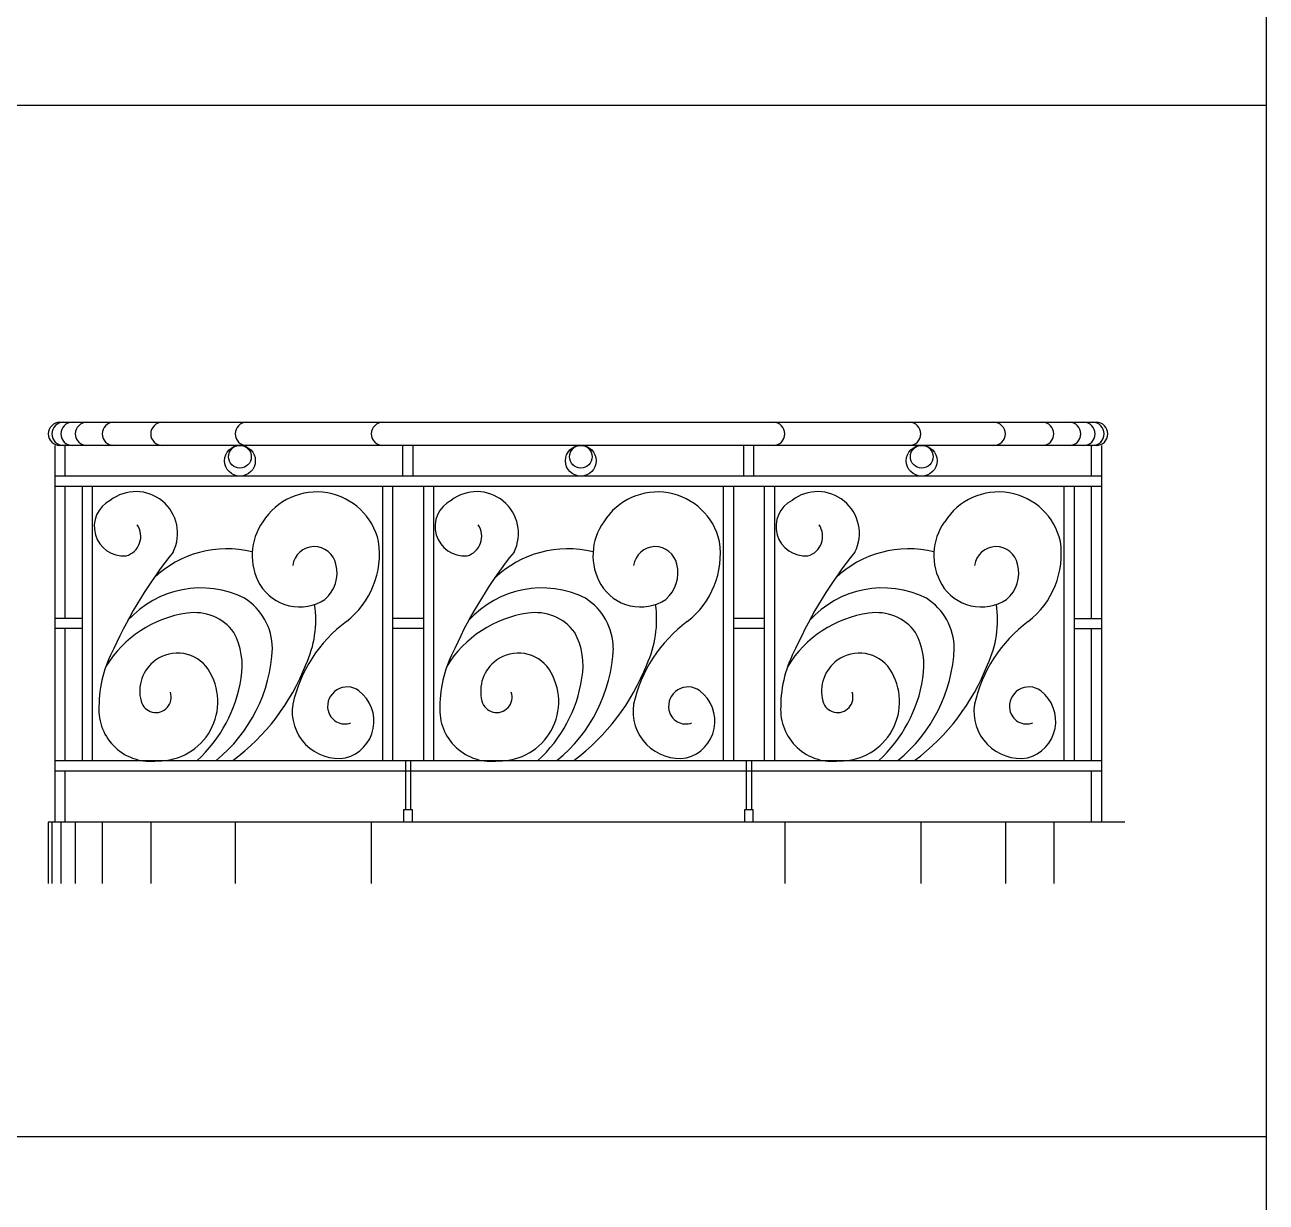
# Model space of a CAD drawing. Extents: x 12262 to 40734, y 30451 to 49613.
# Drawn here: x 32924 to 35346, y 40881 to 43178 of the extents above; entities that cross this region are included whole.
import ezdxf

# ---------------------------------------------------------------- set-up
doc = ezdxf.new("R2010")
doc.units = 0
doc.header["$LTSCALE"] = 0.85
doc.header["$MEASUREMENT"] = 0
doc.layers.get('0').update_dxf_attribs({"linetype": 'CONTINUOUS'})
doc.layers.add('www.cad-blocks.net', color=7, linetype='CONTINUOUS')

# ---------------------------------------------------------------- blocks, each defined once
blk = doc.blocks.new('A$C1B63540F')
for p, q in [((22.5, 900), (2044.3, 900)), ((12.5, 855), (12.5, 120)), ((2044.3, 855), (22.5, 855)), ((2054.3, 855), (2054.3, 120)), ((0, 120), (0, 0)), ((2100, 120), (0, 120)), ((7, 120), (7, 0)), ((24.5, 120), (24.5, 0)), ((52.6, 120), (52.6, 0)), ((105.2, 120), (105.2, 0)), ((199.8, 120), (199.8, 0)), ((364.6, 120), (364.6, 0)), ((630.1, 120), (630.1, 0)), ((1436.7, 120), (1436.7, 0)), ((1702.2, 120), (1702.2, 0)), ((1867, 120), (1867, 0)), ((1961.7, 120), (1961.7, 0))]:
    blk.add_line(p, q)
at = {"linetype": 'ByBlock'}
for p, q in [((32.5, 855), (32.5, 795)), ((691.6, 795), (691.6, 855)), ((711.6, 795), (711.6, 855)), ((1356.6, 795), (1356.6, 855)), ((1376.6, 795), (1376.6, 855)), ((2034.3, 855), (2034.3, 795)), ((2054.3, 795), (12.5, 795)), ((2054.3, 775), (12.5, 775)), ((32.5, 775), (32.5, 517.5)), ((65.7, 775), (65.7, 240)), ((85.7, 775), (85.7, 240)), ((651.6, 775), (651.6, 240)), ((671.6, 775), (671.6, 240)), ((731.6, 775), (731.6, 240)), ((751.6, 775), (751.6, 240)), ((1316.6, 775), (1316.6, 240)), ((1336.6, 775), (1336.6, 240)), ((1396.6, 775), (1396.6, 240)), ((1416.6, 775), (1416.6, 240)), ((1981.1, 775), (1981.1, 240)), ((2001.1, 775), (2001.1, 240)), ((2034.3, 775), (2034.3, 517.5)), ((65.7, 517.5), (12.5, 517.5)), ((731.6, 517.5), (671.6, 517.5)), ((1396.6, 517.5), (1336.6, 517.5)), ((2001.1, 517.5), (2054.3, 517.5)), ((65.7, 497.5), (12.5, 497.5)), ((32.5, 497.5), (32.5, 240)), ((731.6, 497.5), (671.6, 497.5)), ((1396.6, 497.5), (1336.6, 497.5)), ((2001.1, 497.5), (2054.3, 497.5)), ((2034.3, 497.5), (2034.3, 240)), ((12.5, 240), (2054.3, 240)), ((12.5, 220), (846.2, 220)), ((32.5, 220), (32.5, 120)), ((696.6, 240), (696.6, 144.5)), ((706.6, 240), (706.6, 144.5)), ((706.6, 220), (1361.6, 220)), ((1328.2, 220), (2054.3, 220)), ((1361.6, 240), (1361.6, 144.5)), ((1371.6, 240), (1371.6, 144.5)), ((2034.3, 220), (2034.3, 120)), ((693.6, 144.5), (709.6, 144.5)), ((693.6, 120), (693.6, 144.5)), ((709.6, 144.5), (709.6, 120)), ((1358.6, 144.5), (1374.6, 144.5)), ((1358.6, 120), (1358.6, 144.5)), ((1374.6, 144.5), (1374.6, 120)), ((709.6, 120), (693.6, 120)), ((1374.6, 120), (1358.6, 120))]:
    blk.add_line(p, q, dxfattribs=at)
for centre, radius in [((373.8, 825), 30), ((373.8, 832.9), 22.1), ((1038.8, 825), 30), ((1038.8, 832.9), 22.1), ((1703.8, 825), 30), ((1703.8, 832.9), 22.1)]:
    blk.add_circle(centre, radius, dxfattribs=at)
for centre, radius, start, end in [((22.5, 877.5), 22.5, 90, 270), ((29.5, 877.5), 22.5, 90, 270), ((47, 877.5), 22.5, 90, 270), ((75.1, 877.5), 22.5, 90, 270), ((127.7, 877.5), 22.5, 90, 270), ((222.3, 877.5), 22.5, 90, 270), ((387.1, 877.5), 22.5, 90, 270), ((652.6, 877.5), 22.5, 90, 270), ((1414.2, 877.5), 22.5, 270, 90), ((1679.7, 877.5), 22.5, 270, 90), ((1844.5, 877.5), 22.5, 270, 90), ((1939.2, 877.5), 22.5, 270, 90), ((1991.7, 877.5), 22.5, 270, 90), ((2019.8, 877.5), 22.5, 270, 90), ((2037.3, 877.5), 22.5, 270, 90), ((2044.3, 877.5), 22.5, 270, 90), ((170.8, 683.4), 81.4, 333.3417, 127.829), ((523.5, 640.2), 123.9, 12.7528, 147.8972), ((835.8, 683.4), 81.4, 333.3417, 127.829), ((1188.6, 640.2), 123.9, 12.7528, 147.8972), ((1500.9, 683.4), 81.4, 333.3417, 127.829), ((1853.6, 640.2), 123.9, 12.7528, 147.8972), ((146.8, 696.5), 57.3, 116.8655, 275.0471), ((811.8, 696.5), 57.3, 116.8655, 275.0471), ((1476.8, 696.5), 57.3, 116.8655, 275.0471), ((510.3, 640.3), 112.8, 144.3759, 210.2482), ((1175.3, 640.3), 112.8, 144.3759, 210.2482), ((1840.3, 640.3), 112.8, 144.3759, 210.2482), ((140.4, 677.7), 40, 286.5646, 33.9646), ((805.5, 677.7), 40, 286.5646, 33.9646), ((1470.5, 677.7), 40, 286.5646, 33.9646), ((519, 614.7), 42.7, 11.1751, 171.6518), ((478.7, 643.4), 167.4, 307.8383, 8.2852), ((1184.1, 614.7), 42.7, 11.1751, 171.6518), ((1143.8, 643.4), 167.4, 307.8383, 8.2852), ((1849.1, 614.7), 42.7, 11.1751, 171.6518), ((1808.8, 643.4), 167.4, 307.8383, 8.2852), ((926, 97.8), 875.9, 141.184, 155.6711), ((348.5, 446.7), 206.6, 76.2214, 133.7295), ((1591, 97.8), 875.9, 141.184, 155.6711), ((1013.5, 446.7), 206.6, 76.2214, 133.7295), ((2256, 97.8), 875.9, 141.184, 155.6711), ((1678.5, 446.7), 206.6, 76.2214, 133.7295), ((496, 605.7), 67.2, 310.2592, 14.8684), ((1161, 605.7), 67.2, 310.2592, 14.8684), ((1826, 605.7), 67.2, 310.2592, 14.8684), ((490.2, 630.2), 90.4, 211.1268, 303.0168), ((1155.2, 630.2), 90.4, 211.1268, 303.0168), ((1820.2, 630.2), 90.4, 211.1268, 303.0168), ((297.6, 384.9), 191.9, 63.578, 138.1298), ((962.6, 384.9), 191.9, 63.578, 138.1298), ((1627.6, 384.9), 191.9, 63.578, 138.1298), ((320, 457.8), 117.2, 0.6316, 57.5056), ((314.4, 514.6), 207.3, 335.0068, 8.3435), ((985, 457.8), 117.2, 0.6316, 57.5056), ((979.4, 514.6), 207.3, 335.0068, 8.3435), ((1650.1, 457.8), 117.2, 0.6316, 57.5056), ((1644.5, 514.6), 207.3, 335.0068, 8.3435), ((301.2, 308.4), 221.3, 97.9532, 148.5724), ((285.5, 433.7), 95, 36.4905, 99.0347), ((744.2, 291), 273.8, 126.4746, 167.5727), ((966.2, 308.4), 221.3, 97.9532, 148.5724), ((950.5, 433.7), 95, 36.4905, 99.0347), ((1409.2, 291), 273.8, 126.4746, 167.5727), ((1631.2, 308.4), 221.3, 97.9532, 148.5724), ((1615.5, 433.7), 95, 36.4905, 99.0347), ((2074.3, 291), 273.8, 126.4746, 167.5727), ((239.5, 425), 138.7, 349.9145, 28.0246), ((904.5, 425), 138.7, 349.9145, 28.0246), ((1569.5, 425), 138.7, 349.9145, 28.0246), ((337, 344.6), 238.2, 151.376, 179.7908), ((251.9, 377.2), 72.6, 34.318, 126.2085), ((137.7, 472.3), 299.8, 309.203, 357.4856), ((1002, 344.6), 238.2, 151.376, 179.7908), ((916.9, 377.2), 72.6, 34.318, 126.2085), ((802.8, 472.3), 299.8, 309.203, 357.4856), ((1667, 344.6), 238.2, 151.376, 179.7908), ((1581.9, 377.2), 72.6, 34.318, 126.2085), ((1467.8, 472.3), 299.8, 309.203, 357.4856), ((253.2, 375.4), 74.9, 126.2085, 195.1193), ((215.3, 354.9), 115.4, 268.9318, 33.2073), ((105.1, 581.6), 426.2, 306.7272, 338.7317), ((918.3, 375.4), 74.9, 126.2085, 195.1193), ((880.3, 354.9), 115.4, 268.9318, 33.2073), ((770.1, 581.6), 426.2, 306.7272, 338.7317), ((1583.3, 375.4), 74.9, 126.2085, 195.1193), ((1545.3, 354.9), 115.4, 268.9318, 33.2073), ((1435.1, 581.6), 426.2, 306.7272, 338.7317), ((104.4, 442.7), 274.9, 312.4851, 351.217), ((769.4, 442.7), 274.9, 312.4851, 351.217), ((1434.4, 442.7), 274.9, 312.4851, 351.217), ((209.8, 363.6), 29.9, 195.1193, 19.2092), ((582.9, 345.7), 38, 52.8136, 190.8043), ((561.1, 316.8), 74.2, 284.7257, 52.8136), ((874.8, 363.6), 29.9, 195.1193, 19.2092), ((1248, 345.7), 38, 52.8136, 190.8043), ((1226.1, 316.8), 74.2, 284.7257, 52.8136), ((1539.9, 363.6), 29.9, 195.1193, 19.2092), ((1913, 345.7), 38, 52.8136, 190.8043), ((1891.1, 316.8), 74.2, 284.7257, 52.8136), ((199.4, 339.3), 100.8, 176.5069, 277.8564), ((567, 335.5), 91.3, 170.9137, 278.1252), ((864.4, 339.3), 100.8, 176.5069, 277.8564), ((1232, 335.5), 91.3, 170.9137, 278.1252), ((1529.4, 339.3), 100.8, 176.5069, 277.8564), ((1897, 335.5), 91.3, 170.9137, 278.1252), ((578.4, 344.8), 33.4, 190.8043, 290.8956), ((1243.4, 344.8), 33.4, 190.8043, 290.8956), ((1908.4, 344.8), 33.4, 190.8043, 290.8956)]:
    blk.add_arc(centre, radius, start, end)
blk = doc.blocks.new('FORMAT')
at = {"layer": 'www.cad-blocks.net', "color": 155, "true_color": 0x546d8e}
for p, q in [((35345.5, 48879.2), (35345.5, 35246)), ((14872.5, 43021), (35345.5, 43021)), ((14872.5, 41008.5), (35345.5, 41008.5))]:
    blk.add_line(p, q, dxfattribs=at)

msp = doc.modelspace()

# ---------------------------------------------------------------- block references
for name, p in [('FORMAT', (0, 0)), ('A$C1B63540F', (32969.7, 41502.2))]:
    msp.add_blockref(name, p)

doc.saveas('drawing.dxf')
